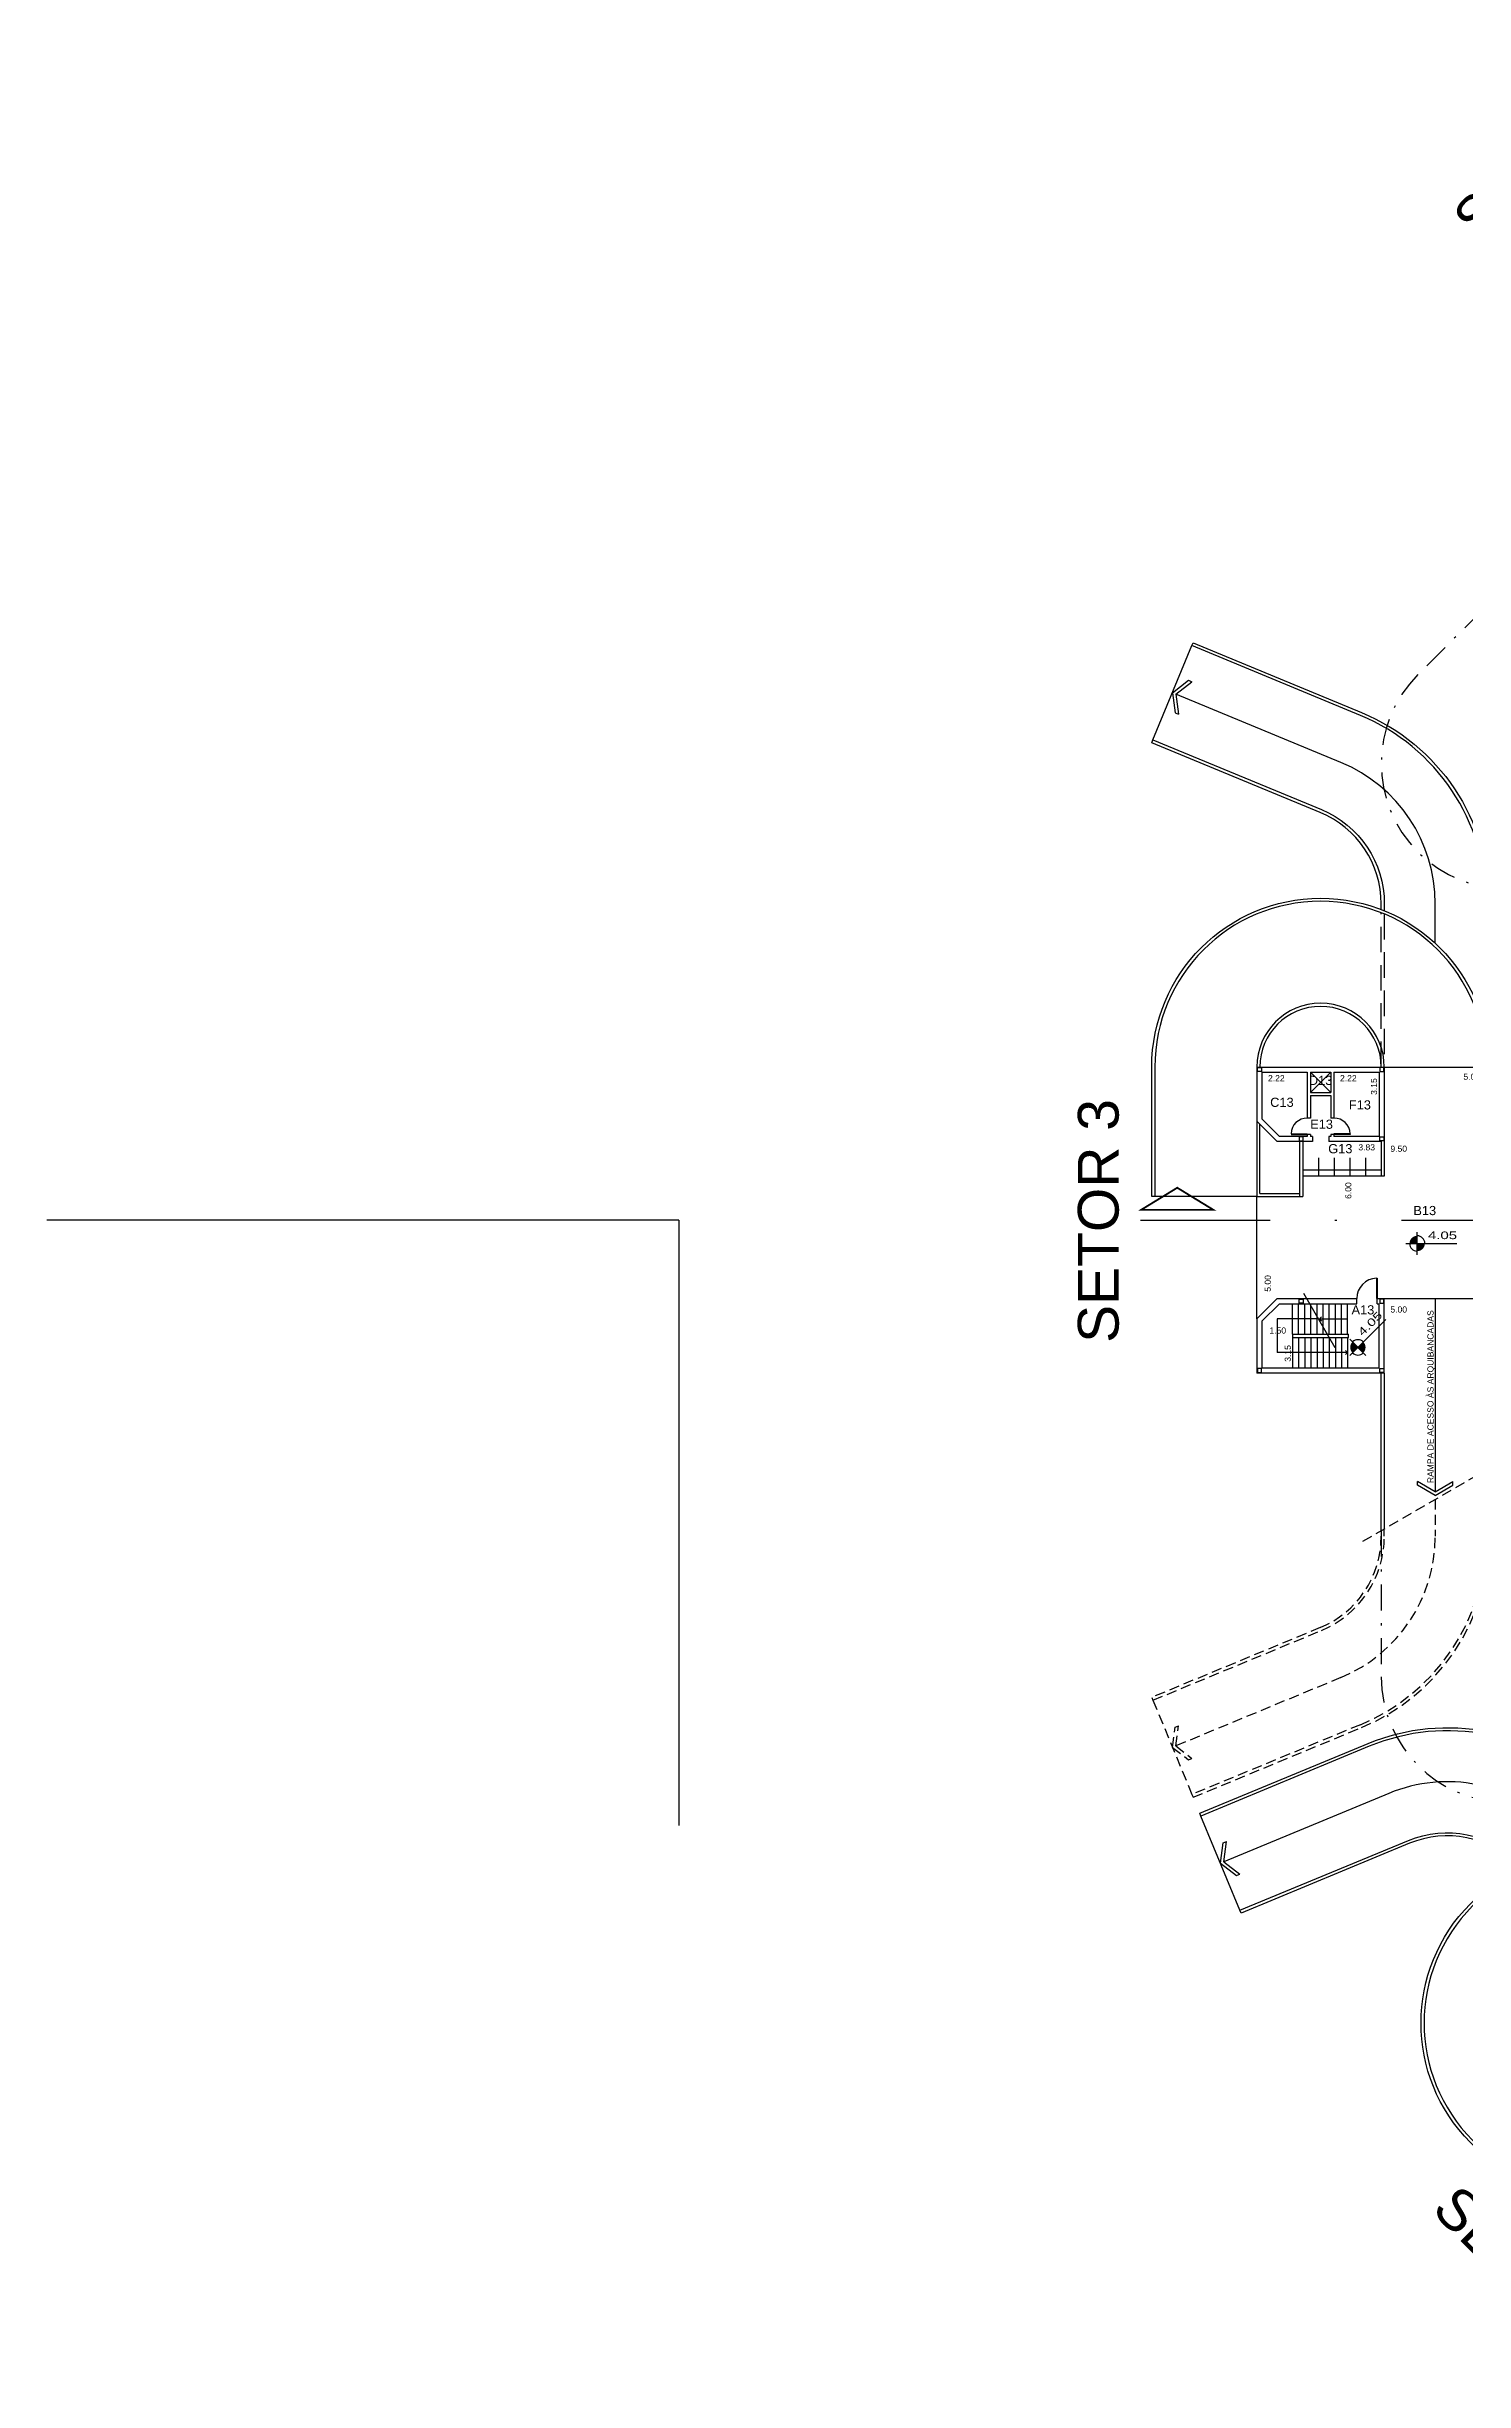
# Model space of a CAD drawing. Extents: x 652 to 872, y -56 to 210.
# Drawn here: x 652.2 to 721.7, y 77.7 to 192.1 of the extents above; entities that cross this region are included whole.
import ezdxf

# ---------------------------------------------------------------- set-up
doc = ezdxf.new("R2010")
doc.units = 0
doc.header["$LTSCALE"] = 2
doc.header["$PDMODE"] = 3
doc.linetypes.add('DASHDOT2', pattern=[12.7, 6.35, -3.175, 0, -3.175])
doc.linetypes.add('HIDDEN', pattern=[0.375, 0.25, -0.125])
doc.layers.get('0').update_dxf_attribs({"linetype": 'CONTINUOUS'})
doc.layers.get('DEFPOINTS').update_dxf_attribs({"linetype": 'CONTINUOUS'})
for name, color, linetype in [('01', 1, 'CONTINUOUS'), ('06', 6, 'CONTINUOUS'), ('DIVISÓRIAS-ARY', 2, 'CONTINUOUS'), ('ESCADA-ARY', 7, 'CONTINUOUS'), ('ESQUADRIA-ARY', 2, 'CONTINUOUS'), ('INDIC-CORTE-TBS', 4, 'DASHDOT2'), ('INDICAÇÕES-ARY', 2, 'CONTINUOUS'), ('NOVOSNIVEIS', 30, 'CONTINUOUS'), ('PAREDE-ALTA-ARY', 1, 'CONTINUOUS'), ('PILARES-SECUND-ARY', 5, 'CONTINUOUS'), ('PROJ-COBERTURA-ARY', 7, 'DASHDOT2'), ('RAMPA-ARY', 2, 'CONTINUOUS'), ('RAMPA-INT-ARY', 7, 'CONTINUOUS'), ('RAMPA-PROJ-ARY', 7, 'HIDDEN'), ('TEXTO-PB-COR-ARY', 12, 'CONTINUOUS'), ('TEXTO-PB-COTAS-ARY', 12, 'CONTINUOUS'), ('TEXTOG-EP-ARY', 11, 'CONTINUOUS')]:
    doc.layers.add(name, color=color, linetype=linetype)
doc.styles.add('ARIAL', font='arial.ttf', dxfattribs={"height": 0.5})
doc.styles.add('REGUA60', font='arial.ttf')
doc.styles.add('SEM_ESCALA', font='arial.ttf')
doc.dimstyles.new('DIMTIC100-ARY', dxfattribs={"dimtxt": 0.3, "dimasz": 0.12, "dimexe": 0.1, "dimexo": 0.15, "dimgap": 0.1, "dimtad": 1, "dimjust": 1, "dimtoh": 1, "dimrnd": 0.01, "dimzin": 0, "dimdsep": 46, "dimtxsty": 'SEM_ESCALA', "dimblk1": 'NONE', "dimblk2": 'NONE', "dimsah": 1, "dimcen": -0.1, "dimdle": 0.06, "dimse1": 1, "dimse2": 1, "dimsd1": 1, "dimsd2": 1, "dimclrd": 1, "dimclre": 1, "dimclrt": 2, "dimadec": 0, "dimazin": 0, "dimtfac": 1, "dimtix": 1, "dimtmove": 2, "dimatfit": 3, "dimldrblk": 'NONE', "dimfxl": 1, "dimtolj": 1, "dimtzin": 0, "dimarcsym": 0})

# ---------------------------------------------------------------- blocks, each defined once
blk = doc.blocks.new('*D50')
at = {"layer": 'DEFPOINTS', "color": 0, "linetype": 'ByBlock', "ltscale": 0.5}
for p in [(717.81, 142.08), (722.81, 142.08), (717.81, 141.35)]:
    blk.add_point(p, dxfattribs=at)
at = {"color": 2, "linetype": 'ByBlock', "ltscale": 0.5, "insert": (722.1, 141.6), "char_height": 0.3, "attachment_point": 5, "style": 'SEM_ESCALA'}
blk.add_mtext('\\A1;5.00', dxfattribs=at)
blk = doc.blocks.new('_NONE')
at = {"color": 0, "linetype": 'ByBlock', "ltscale": 0.5}
blk.add_circle((0, 0), 0.25, dxfattribs=at)
blk = doc.blocks.new('*D52')
at = {"layer": 'DEFPOINTS', "color": 0, "linetype": 'ByBlock', "ltscale": 0.5}
for p in [(727.31, 137.82), (717.81, 136.73), (727.31, 137.08)]:
    blk.add_point(p, dxfattribs=at)
at = {"color": 2, "linetype": 'ByBlock', "ltscale": 0.5, "insert": (718.52, 138.07), "char_height": 0.3, "attachment_point": 5, "style": 'SEM_ESCALA'}
blk.add_mtext('\\A1;9.50', dxfattribs=at)
blk = doc.blocks.new('*D53')
at = {"layer": 'DEFPOINTS', "color": 0, "linetype": 'ByBlock', "ltscale": 0.5}
for p in [(715.34, 141.83), (717.56, 141.83), (717.56, 141.27)]:
    blk.add_point(p, dxfattribs=at)
at = {"color": 2, "linetype": 'ByBlock', "ltscale": 0.5, "insert": (716.05, 141.53), "char_height": 0.3, "attachment_point": 5, "style": 'SEM_ESCALA'}
blk.add_mtext('\\A1;2.22', dxfattribs=at)
blk = doc.blocks.new('*D54')
at = {"layer": 'DEFPOINTS', "color": 0, "linetype": 'ByBlock', "ltscale": 0.5}
for p in [(711.81, 141.83), (714.04, 141.83), (714.04, 141.27)]:
    blk.add_point(p, dxfattribs=at)
at = {"color": 2, "linetype": 'ByBlock', "ltscale": 0.5, "insert": (712.52, 141.53), "char_height": 0.3, "attachment_point": 5, "style": 'SEM_ESCALA'}
blk.add_mtext('\\A1;2.22', dxfattribs=at)
blk = doc.blocks.new('*D55')
at = {"layer": 'DEFPOINTS', "color": 0, "linetype": 'ByBlock', "ltscale": 0.5}
for p in [(717.56, 141.83), (717.56, 138.68), (717.56, 138.68)]:
    blk.add_point(p, dxfattribs=at)
at = {"color": 2, "linetype": 'ByBlock', "ltscale": 0.5, "insert": (717.31, 141.12), "char_height": 0.3, "attachment_point": 5, "rotation": 90, "style": 'SEM_ESCALA'}
blk.add_mtext('\\A1;3.15', dxfattribs=at)
blk = doc.blocks.new('*D56')
at = {"layer": 'DEFPOINTS', "color": 0, "linetype": 'ByBlock', "ltscale": 0.5}
for p in [(713.84, 138.43), (713.84, 137.89), (717.66, 138.43)]:
    blk.add_point(p, dxfattribs=at)
at = {"color": 2, "linetype": 'ByBlock', "ltscale": 0.5, "insert": (716.95, 138.14), "char_height": 0.3, "attachment_point": 5, "style": 'SEM_ESCALA'}
blk.add_mtext('\\A1;3.83', dxfattribs=at)
blk = doc.blocks.new('*D57')
at = {"layer": 'DEFPOINTS', "color": 0, "linetype": 'ByBlock', "ltscale": 0.5}
for p in [(717.81, 136.73), (716.3, 130.73), (717.81, 130.73)]:
    blk.add_point(p, dxfattribs=at)
at = {"color": 2, "linetype": 'ByBlock', "ltscale": 0.5, "insert": (716.05, 136.02), "char_height": 0.3, "attachment_point": 5, "rotation": 90, "style": 'SEM_ESCALA'}
blk.add_mtext('\\A1;6.00', dxfattribs=at)
blk = doc.blocks.new('*D58')
at = {"layer": 'DEFPOINTS', "color": 0, "linetype": 'ByBlock', "ltscale": 0.5}
for p in [(711.56, 135.73), (711.56, 130.73), (712.36, 130.73)]:
    blk.add_point(p, dxfattribs=at)
at = {"color": 2, "linetype": 'ByBlock', "ltscale": 0.5, "insert": (712.1, 131.47), "char_height": 0.3, "attachment_point": 5, "rotation": 90, "style": 'SEM_ESCALA'}
blk.add_mtext('\\A1;5.00', dxfattribs=at)
blk = doc.blocks.new('*D62')
at = {"layer": 'DEFPOINTS', "color": 0, "linetype": 'ByBlock', "ltscale": 0.5}
for p in [(717.81, 130.73), (722.81, 130.73), (722.81, 129.93)]:
    blk.add_point(p, dxfattribs=at)
at = {"color": 2, "linetype": 'ByBlock', "ltscale": 0.5, "insert": (718.52, 130.19), "char_height": 0.3, "attachment_point": 5, "style": 'SEM_ESCALA'}
blk.add_mtext('\\A1;5.00', dxfattribs=at)
blk = doc.blocks.new('*D82')
at = {"layer": 'DEFPOINTS', "color": 0, "linetype": 'ByBlock', "ltscale": 0.5}
for p in [(711.81, 128.9), (711.81, 128.9), (713.31, 128.98)]:
    blk.add_point(p, dxfattribs=at)
at = {"color": 2, "linetype": 'ByBlock', "ltscale": 0.5, "insert": (712.59, 129.16), "char_height": 0.3, "attachment_point": 5, "style": 'SEM_ESCALA'}
blk.add_mtext('\\A1;1.50', dxfattribs=at)
blk = doc.blocks.new('*D83')
at = {"layer": 'DEFPOINTS', "color": 0, "linetype": 'ByBlock', "ltscale": 0.5}
for p in [(711.81, 130.48), (712.37, 130.48), (711.81, 127.33)]:
    blk.add_point(p, dxfattribs=at)
at = {"color": 2, "linetype": 'ByBlock', "ltscale": 0.5, "insert": (712.11, 128.04), "char_height": 0.3, "attachment_point": 5, "rotation": 90, "style": 'SEM_ESCALA'}
blk.add_mtext('\\A1;3.15', dxfattribs=at)

msp = doc.modelspace()

# ---------------------------------------------------------------- linework, layer by layer
at = {"ltscale": 0.5}
for q in [(652.237, 134.577), (683.227, 104.904)]:
    msp.add_line((683.227, 134.577), q, dxfattribs=at)
at = {"layer": '01', "ltscale": 0.5}
for p, q in [((714.038, 141.827), (714.038, 139.577)), ((714.188, 141.827), (714.188, 140.827)), ((715.188, 141.827), (715.188, 140.827)), ((715.338, 141.827), (715.338, 139.577)), ((714.188, 140.677), (714.188, 139.577)), ((715.188, 140.677), (715.188, 139.577)), ((714.038, 138.777), (714.038, 138.677)), ((714.188, 138.777), (714.188, 138.677)), ((715.188, 138.777), (715.188, 138.677)), ((715.338, 138.777), (715.338, 138.677))]:
    msp.add_line(p, q, dxfattribs=at)
at = {"layer": '06', "ltscale": 0.5}
for p, q in [((714.64, 129.727), (714.739, 129.826)), ((714.64, 129.727), (714.739, 129.628)), ((716.013, 128.077), (715.914, 128.176)), ((716.013, 128.077), (715.914, 127.978))]:
    msp.add_line(p, q, dxfattribs=at)
at = {"layer": 'DIVISÓRIAS-ARY'}
for p, q in [((713.239, 138.807), (714.038, 138.807)), ((713.239, 138.777), (714.038, 138.777)), ((714.038, 138.777), (714.038, 138.807)), ((716.138, 138.807), (715.338, 138.807)), ((715.338, 138.777), (715.338, 138.807)), ((716.138, 138.777), (715.338, 138.777)), ((716.138, 138.807), (716.138, 138.777)), ((717.433, 131.727), (717.433, 130.727)), ((717.433, 131.727), (717.463, 131.727)), ((717.463, 131.727), (717.463, 130.727)), ((717.463, 130.727), (717.433, 130.727))]:
    msp.add_line(p, q, dxfattribs=at)
at = {"layer": 'DIVISÓRIAS-ARY', "color": 7, "ltscale": 0.5}
for centre, radius, start, end in [((714.038, 138.777), 0.8, 90, 177.8509), ((715.338, 138.777), 0.8, 2.1491, 90), ((717.463, 130.727), 1, 91.71913, 180)]:
    msp.add_arc(centre, radius, start, end, dxfattribs=at)
at = {"layer": 'ESCADA-ARY'}
msp.add_line((711.563, 135.727), (706.563, 135.727), dxfattribs=at)
at = {"layer": 'ESQUADRIA-ARY'}
for p, q in [((714.583, 137.627), (714.583, 136.727)), ((715.353, 137.627), (715.353, 136.727)), ((716.123, 137.627), (716.123, 136.727)), ((716.893, 137.627), (716.893, 136.727)), ((717.663, 137.027), (713.813, 137.027)), ((717.663, 136.727), (713.813, 136.727))]:
    msp.add_line(p, q, dxfattribs=at)
at = {"layer": 'INDIC-CORTE-TBS', "ltscale": 0.5}
msp.add_line((705.86, 134.577), (778.86, 134.577), dxfattribs=at)
at = {"layer": 'INDIC-CORTE-TBS', "linetype": 'Continuous', "ltscale": 0.5, "const_width": 0.0899}
msp.add_lwpolyline([(709.433, 135.077), (707.662, 136.16), (705.891, 135.077)], close=True, dxfattribs=at)
at = {"layer": 'INDICAÇÕES-ARY', "ltscale": 0.5}
for p, q in [((714.188, 140.827), (715.188, 141.827)), ((714.188, 141.827), (715.188, 140.827)), ((712.563, 129.727), (712.563, 128.077)), ((714.575, 129.727), (712.563, 129.727)), ((714.64, 129.727), (716.013, 129.727)), ((716.013, 128.077), (712.563, 128.077))]:
    msp.add_line(p, q, dxfattribs=at)
at = {"layer": 'INDICAÇÕES-ARY'}
msp.add_line((713.845, 130.992), (715.384, 128.327), dxfattribs=at)
at = {"layer": 'INDICAÇÕES-ARY', "color": 2, "linetype": 'HIDDEN'}
msp.add_line((716.766, 118.835), (723.694, 122.835), dxfattribs=at)
at = {"layer": 'NOVOSNIVEIS'}
for p, q in [((719.425, 132.866), (719.425, 133.991)), ((718.862, 133.429), (721.362, 133.429)), ((716.12, 127.938), (717.887, 129.706)), ((716.915, 127.938), (716.12, 128.734))]:
    msp.add_line(p, q, dxfattribs=at)
at = {"layer": 'NOVOSNIVEIS', "const_width": 0.375}
for points in [[(719.237, 133.429, -0.4142136), (719.425, 133.616, -0.618034)], [(719.425, 133.241, 0.4142136), (719.612, 133.429, 0.618034)], [(716.385, 128.204, -0.4142136), (716.385, 128.469, -0.618034)], [(716.65, 128.204, 0.4142136), (716.65, 128.469, 0.618034)]]:
    msp.add_lwpolyline(points, format="xyb", dxfattribs=at)
at = {"layer": 'NOVOSNIVEIS'}
for centre, start, end in [((719.425, 133.429), 180, 270), ((719.425, 133.429), 0, 90), ((716.517, 128.336), 45, 135), ((716.517, 128.336), 225, 315)]:
    msp.add_arc(centre, 0.375, start, end, dxfattribs=at)
at = {"layer": 'PAREDE-ALTA-ARY'}
for p, q in [((711.563, 142.077), (711.563, 139.427)), ((711.563, 142.077), (717.813, 142.077)), ((717.813, 142.077), (717.813, 136.727)), ((711.813, 141.827), (711.813, 139.531)), ((711.813, 141.827), (714.038, 141.827)), ((714.188, 141.827), (715.188, 141.827)), ((714.188, 140.827), (715.188, 140.827)), ((715.338, 141.827), (717.563, 141.827)), ((717.563, 141.827), (717.563, 138.677)), ((714.188, 140.677), (715.188, 140.677)), ((711.563, 139.427), (712.563, 138.427)), ((711.813, 139.531), (712.667, 138.677)), ((714.038, 138.677), (712.667, 138.677)), ((714.188, 139.577), (714.038, 139.577)), ((714.188, 138.777), (714.038, 138.777)), ((714.288, 138.677), (714.188, 138.677)), ((714.288, 138.677), (714.288, 138.427)), ((715.088, 138.677), (715.088, 138.427)), ((715.188, 138.677), (715.088, 138.677)), ((715.338, 139.577), (715.188, 139.577)), ((715.338, 138.777), (715.188, 138.777)), ((717.563, 138.677), (715.338, 138.677)), ((714.288, 138.427), (712.563, 138.427)), ((713.663, 138.427), (713.663, 135.727)), ((713.813, 138.427), (713.813, 135.727)), ((717.663, 138.427), (715.088, 138.427)), ((717.663, 138.427), (717.663, 136.727)), ((717.813, 136.727), (717.663, 136.727)), ((713.663, 135.727), (713.813, 135.727)), ((711.563, 129.727), (712.563, 130.727)), ((711.813, 129.624), (712.667, 130.477)), ((712.563, 130.727), (716.463, 130.727)), ((712.667, 130.477), (716.463, 130.477)), ((716.463, 130.477), (716.463, 130.727)), ((717.463, 130.477), (717.463, 130.727)), ((717.463, 130.727), (717.813, 130.727)), ((717.463, 130.477), (717.563, 130.477)), ((717.563, 127.327), (717.563, 130.477)), ((717.813, 127.077), (717.813, 130.727)), ((711.563, 129.727), (711.563, 127.077)), ((711.813, 129.624), (711.813, 127.327)), ((713.313, 128.977), (716.063, 128.977)), ((713.313, 128.977), (713.313, 128.827)), ((713.313, 128.827), (716.063, 128.827)), ((716.063, 128.827), (716.063, 128.977)), ((717.813, 127.077), (711.563, 127.077)), ((711.813, 127.327), (717.563, 127.327))]:
    msp.add_line(p, q, dxfattribs=at)
at = {"layer": 'PILARES-SECUND-ARY'}
for points in [[(711.588, 141.852), (711.588, 142.052), (711.788, 142.052), (711.788, 141.852)], [(717.788, 141.852), (717.788, 142.052), (717.588, 142.052), (717.588, 141.852)], [(713.638, 138.652), (713.638, 138.452), (713.838, 138.452), (713.838, 138.652)], [(717.788, 138.652), (717.788, 138.452), (717.588, 138.452), (717.588, 138.652)], [(713.638, 130.502), (713.638, 130.702), (713.838, 130.702), (713.838, 130.502)], [(717.788, 130.502), (717.788, 130.702), (717.588, 130.702), (717.588, 130.502)], [(711.588, 127.302), (711.588, 127.102), (711.788, 127.102), (711.788, 127.302)], [(717.788, 127.302), (717.788, 127.102), (717.588, 127.102), (717.588, 127.302)]]:
    msp.add_lwpolyline(points, close=True, dxfattribs=at)
at = {"layer": 'PROJ-COBERTURA-ARY', "ltscale": 0.1}
for points in [[(724.529, 166.378), (719.464, 161.313, 1), (728.162, 152.615), (738.689, 163.142)], [(717.663, 119.353), (717.663, 112.19, 1), (729.963, 112.19), (729.963, 127.077)]]:
    msp.add_lwpolyline(points, format="xyb", dxfattribs=at)
at = {"layer": 'RAMPA-ARY'}
for p, q in [((717.813, 142.077), (722.813, 142.077)), ((711.563, 139.427), (711.563, 135.727)), ((711.713, 135.877), (711.713, 139.277)), ((711.563, 135.727), (713.663, 135.727)), ((711.713, 135.877), (713.663, 135.877)), ((717.813, 130.727), (722.813, 130.727))]:
    msp.add_line(p, q, dxfattribs=at)
for points in [[(722.813, 142.077, 1), (706.563, 142.077), (706.563, 135.727), (706.413, 135.727), (706.413, 142.077, -1), (722.963, 142.077)], [(733.633, 100.956, 1), (722.142, 89.466), (726.632, 84.976), (726.526, 84.87), (722.036, 89.36, -1), (733.739, 101.062)]]:
    msp.add_lwpolyline(points, format="xyb", dxfattribs=at)
for points in [[(717.663, 119.353), (717.663, 127.077)], [(717.813, 127.077), (717.813, 119.44)]]:
    msp.add_lwpolyline(points, dxfattribs=at)
for radius in [3.125, 2.975]:
    msp.add_arc((714.688, 142.077), radius, 0, 180, dxfattribs=at)
at = {"layer": 'RAMPA-INT-ARY'}
for p, q in [((707.427, 160.426), (708.221, 161.035)), ((707.427, 160.426), (707.558, 159.435)), ((707.587, 160.36), (708.381, 160.969)), ((707.587, 160.36), (707.718, 159.368)), ((708.221, 161.035), (708.381, 160.969)), ((707.558, 159.435), (707.718, 159.368)), ((711.563, 129.727), (711.563, 135.727)), ((713.313, 128.977), (713.313, 130.477)), ((713.613, 128.977), (713.613, 130.477)), ((713.913, 128.977), (713.913, 130.477)), ((714.213, 130.354), (714.213, 130.477)), ((714.513, 129.835), (714.513, 130.477)), ((714.813, 129.315), (714.813, 130.477)), ((715.113, 128.977), (715.113, 130.477)), ((715.413, 128.977), (715.413, 130.477)), ((715.713, 128.977), (715.713, 130.477)), ((716.013, 128.977), (716.013, 130.477)), ((720.313, 130.727), (720.313, 121.254)), ((714.213, 128.977), (714.213, 130.354)), ((714.513, 128.977), (714.513, 129.835)), ((713.313, 128.827), (713.313, 127.327)), ((713.613, 128.827), (713.613, 127.327)), ((713.913, 128.827), (713.913, 127.327)), ((714.213, 128.827), (714.213, 127.327)), ((714.513, 128.827), (714.513, 127.327)), ((714.813, 128.977), (714.813, 129.315)), ((714.813, 128.827), (714.813, 127.327)), ((715.113, 128.827), (715.113, 127.327)), ((715.413, 128.827), (715.413, 127.327)), ((715.713, 128.827), (715.713, 127.327)), ((716.013, 128.827), (716.013, 127.327)), ((719.447, 121.581), (719.447, 121.754)), ((720.313, 121.254), (719.447, 121.754)), ((720.313, 121.081), (719.447, 121.581)), ((720.313, 121.254), (721.179, 121.754)), ((720.313, 121.081), (721.179, 121.581)), ((721.179, 121.581), (721.179, 121.754)), ((708.221, 108.12), (708.381, 108.186)), ((709.779, 103.052), (709.909, 104.043)), ((709.779, 103.052), (710.572, 102.443)), ((709.909, 104.043), (710.069, 104.109)), ((709.939, 103.118), (710.069, 104.109)), ((709.939, 103.118), (710.732, 102.509)), ((710.572, 102.443), (710.732, 102.509))]:
    msp.add_line(p, q, dxfattribs=at)
for points in [[(720.313, 148.146), (720.313, 150.077, 0.3033467), (715.683, 157.006), (707.587, 160.36)], [(727.573, 103.48), (726.208, 104.846, 0.3033467), (718.035, 106.471), (709.939, 103.118)]]:
    msp.add_lwpolyline(points, format="xyb", dxfattribs=at)
at = {"layer": 'RAMPA-PROJ-ARY', "linetype": 'Continuous'}
for p, q in [((706.471, 158.116), (708.384, 162.736)), ((710.735, 100.742), (708.822, 105.361))]:
    msp.add_line(p, q, dxfattribs=at)
at = {"layer": 'RAMPA-PROJ-ARY'}
for p, q in [((706.471, 111.038), (708.384, 106.419)), ((707.427, 108.728), (707.558, 109.72)), ((707.427, 108.728), (708.221, 108.12)), ((707.558, 109.72), (707.718, 109.786)), ((707.587, 108.795), (707.718, 109.786)), ((707.587, 108.795), (708.381, 108.186))]:
    msp.add_line(p, q, dxfattribs=at)
at = {"layer": 'RAMPA-PROJ-ARY', "linetype": 'Continuous'}
for points in [[(722.813, 142.077), (722.813, 150.077, 0.3033467), (716.64, 159.316), (708.384, 162.736), (708.441, 162.874), (716.697, 159.455, -0.3033467), (722.963, 150.077), (722.963, 142.077)], [(717.663, 149.799), (717.663, 150.077, 0.3033467), (714.669, 154.558), (706.413, 157.978), (706.471, 158.116), (714.727, 154.697, -0.3033467), (717.813, 150.077), (717.813, 149.739)], [(733.633, 100.956), (727.976, 106.613, 0.3033467), (717.078, 108.781), (708.822, 105.361), (708.765, 105.5), (717.021, 108.92, -0.3033467), (728.082, 106.719), (733.739, 101.062)], [(724.531, 102.775), (724.334, 102.972, 0.3033467), (719.049, 104.023), (710.793, 100.603), (710.735, 100.742), (718.991, 104.162, -0.3033467), (724.44, 103.078), (724.679, 102.839)]]:
    msp.add_lwpolyline(points, format="xyb", dxfattribs=at)
at = {"layer": 'RAMPA-PROJ-ARY', "linetype": 'HIDDEN', "ltscale": 2.5}
for points in [[(717.663, 142.077), (717.663, 149.638)], [(717.813, 149.577), (717.813, 142.077)]]:
    msp.add_lwpolyline(points, dxfattribs=at)
at = {"layer": 'RAMPA-PROJ-ARY'}
for points in [[(722.813, 122.327), (722.813, 119.077, -0.3033467), (716.64, 109.838), (708.384, 106.419), (708.441, 106.28), (716.697, 109.7, 0.3033467), (722.963, 119.077), (722.963, 122.413)], [(720.313, 120.883), (720.313, 119.077, -0.3033467), (715.683, 112.148), (707.587, 108.795)], [(717.663, 119.353), (717.663, 119.077, -0.3033467), (714.669, 114.596), (706.413, 111.177), (706.471, 111.038), (714.727, 114.458, 0.3033467), (717.813, 119.077), (717.813, 119.44)]]:
    msp.add_lwpolyline(points, format="xyb", dxfattribs=at)

# ---------------------------------------------------------------- texts
at = {"layer": 'NOVOSNIVEIS', "ltscale": 0.5, "style": 'REGUA60', "width": 1.4}
msp.add_text('4.05', height=0.375, dxfattribs=at).set_placement((719.954, 133.641))
msp.add_text('4.05', height=0.375, rotation=45, dxfattribs=at).set_placement((716.741, 128.861))
at = {"layer": 'TEXTO-PB-COR-ARY', "style": 'ARIAL'}
for s, p in [('D13', (714.114, 141.198)), ('C13', (712.217, 140.124)), ('F13', (716.074, 139.998)), ('E13', (714.177, 139.05)), ('G13', (715.062, 137.85)), ('B13', (719.236, 134.818)), ('A13', (716.205, 129.95))]:
    msp.add_text(s, height=0.45, dxfattribs=at).set_placement(p)
msp.add_text('RAMPA DE ACESSO ÀS ARQUIBANCADAS', height=0.3, rotation=90, dxfattribs=at).set_placement((720.225, 121.68))
at = {"layer": 'TEXTOG-EP-ARY', "style": 'ARIAL'}
for s, rotation, p in [('SETOR 4', 45, (722.424, 182.479)), ('SETOR 3', 90, (704.789, 128.555)), ('SETOR 2', 315, (720.071, 86.004))]:
    msp.add_text(s, height=2, rotation=rotation, dxfattribs=at).set_placement(p)

# ---------------------------------------------------------------- dimensions: what is measured, and where the dimension line sits
at = {"layer": 'TEXTO-PB-COTAS-ARY', "ltscale": 0.5}
for base, p1, p2, picture, middle in [((717.813, 141.349), (722.813, 142.077), (717.813, 142.077), '*D50', (722.104, 141.603)), ((714.038198318, 141.274984652), (711.813198318, 141.827203115), (714.038198318, 141.827203115), '*D54', (712.523853161, 141.525598568)), ((717.563198318, 141.274984652), (715.338198318, 141.827203115), (717.563198318, 141.827203115), '*D53', (716.048853161, 141.525598568)), ((713.838198318, 137.891451299), (717.663198318, 138.427203115), (713.838198318, 138.427203115), '*D56', (716.953668986, 138.144725514)), ((727.313, 137.817), (717.813, 136.727), (727.313, 137.077), '*D52', (718.522, 138.07)), ((722.813, 129.935), (717.813, 130.727), (722.813, 130.727), '*D62', (718.522, 130.188)), ((711.813, 128.902), (713.313, 128.977), (711.813, 128.902), '*D82', (712.589, 129.155))]:
    dim = msp.add_linear_dim(base=base, p1=p1, p2=p2, dimstyle='DIMTIC100-ARY', dxfattribs=at)
    dim.commit()
    dim.dimension.update_dxf_attribs({"geometry": picture, "text_midpoint": middle})
for base, p1, p2, picture, middle in [((717.563, 138.677), (717.563, 141.827), (717.563, 138.677), '*D55', (717.31, 141.117)), ((716.3, 130.727), (717.813, 136.727), (717.813, 130.727), '*D57', (716.047, 136.017))]:
    dim = msp.add_linear_dim(base=base, p1=p1, p2=p2, angle=90, dimstyle='DIMTIC100-ARY', dxfattribs=at)
    dim.commit()
    dim.dimension.update_dxf_attribs({"geometry": picture, "text_midpoint": middle})
dim = msp.add_linear_dim(base=(712.355, 130.727), p1=(711.563, 135.727), p2=(711.563, 130.727), angle=90, dimstyle='DIMTIC100-ARY', dxfattribs=at)
dim.commit()
dim.dimension.update_dxf_attribs({"geometry": '*D58', "text_midpoint": (712.102, 131.473), "dimtype": 160})
dim = msp.add_linear_dim(base=(713.339, 130.477), p1=(712.786, 127.327), p2=(712.786, 130.477), angle=90, dimstyle='DIMTIC100-ARY', dxfattribs=at)
dim.commit()
dim.dimension.update_dxf_attribs({"geometry": '*D83', "text_midpoint": (713.086, 128.038), "insert": (0.973, 0)})

doc.saveas('drawing.dxf')
